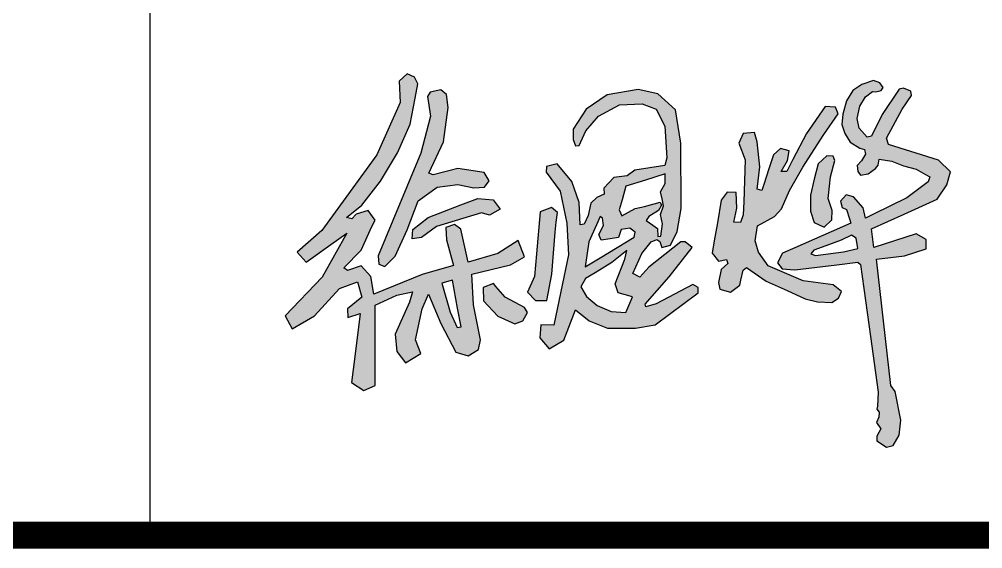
# Model space of a CAD drawing. Extents: x 1162612 to 1711260, y -157368 to 197905.
# Drawn here: x 1660903 to 1662672, y 126468 to 127440 of the extents above; entities that cross this region are included whole.
import ezdxf

# ---------------------------------------------------------------- set-up
doc = ezdxf.new("R2010")
doc.units = 0
doc.header["$LTSCALE"] = 1000
doc.header["$MEASUREMENT"] = 0
doc.layers.get('0').update_dxf_attribs({"linetype": 'CONTINUOUS'})
doc.layers.add('PP-PM-TK', color=7, linetype='CONTINUOUS')
doc.layers.add('PUB_TITLE', color=4, linetype='CONTINUOUS')

msp = doc.modelspace()

# ---------------------------------------------------------------- hatches: boundary and pattern name
h = msp.add_hatch(color=256)
h.paths.add_polyline_path([(1662439.7, 127038.1), (1662431.5, 127043.9), (1662412.4, 127034.8), (1662384.1, 127024.3), (1662362, 127016.2), (1662356.4, 127009.6), (1662365.3, 127006.5), (1662416.7, 127013.2), (1662443, 127019.5)], flags=16)
h.paths.add_polyline_path([(1662469.7, 127307.8), (1662476.2, 127307.2), (1662485.8, 127309.3), (1662489.4, 127314.7), (1662483.3, 127323.7), (1662471.8, 127327.7), (1662450.2, 127320.6), (1662433.9, 127309.5), (1662422.2, 127290.3), (1662415.3, 127266.2), (1662413.4, 127246.9), (1662419.1, 127230.6), (1662429.1, 127214.3), (1662446.3, 127203.3), (1662455, 127201), (1662456.7, 127192.6), (1662449.8, 127180.3), (1662441.8, 127171.6), (1662442.7, 127160.7), (1662447.7, 127154.2), (1662461.7, 127156.5), (1662475.1, 127165.9), (1662480.3, 127172.4), (1662482, 127183.5), (1662505.5, 127179.7), (1662526.9, 127170.8), (1662550.3, 127164.7), (1662567.4, 127155.3), (1662575.3, 127151), (1662572, 127141.7), (1662532.7, 127112.1), (1662471.8, 127082.3), (1662457, 127075), (1662452.4, 127093.7), (1662435.2, 127114), (1662421.6, 127117.6), (1662411.1, 127106.3), (1662414.3, 127094.8), (1662421.8, 127090.6), (1662427.3, 127073.9), (1662430, 127065.5), (1662327.2, 127020.5), (1662304.7, 127010.6), (1662295.4, 126993.2), (1662303.8, 126981.7), (1662327.4, 126980.3), (1662404.6, 126989.5), (1662442.6, 126994), (1662447.9, 126989.7), (1662466.3, 126857.4), (1662480.4, 126755.7), (1662478.9, 126729.7), (1662477.9, 126724), (1662482.3, 126719), (1662481.4, 126709.3), (1662477.1, 126699.7), (1662485, 126688.3), (1662477.9, 126674.8), (1662477.7, 126666.2), (1662495.3, 126654.4), (1662508, 126657.5), (1662518.7, 126676.7), (1662522.1, 126703.8), (1662511.5, 126756.7), (1662503.7, 126767.5), (1662477.1, 126999.8), (1662528.8, 127006), (1662568.5, 127018.4), (1662568.1, 127035.8), (1662549.9, 127046.1), (1662472.2, 127021.3), (1662468, 127055.2), (1662528, 127082.4), (1662588.5, 127109.9), (1662606.2, 127135.9), (1662612.8, 127160.3), (1662590.9, 127181.3), (1662499.5, 127210.2), (1662495.7, 127221.9), (1662524.5, 127274.9), (1662541.6, 127300.4), (1662540, 127308.2), (1662526.8, 127313.6), (1662519, 127311.8), (1662487.4, 127265.2), (1662467.7, 127225.5), (1662460.2, 127223.9), (1662445.5, 127240.1), (1662441.9, 127257.8), (1662446.6, 127280.9), (1662456.7, 127297.8)])
h.paths.add_polyline_path([(1662397.6, 127188.7), (1662386.1, 127189.3), (1662370, 127174.5), (1662363, 127146.3), (1662355.8, 127117.1), (1662356.1, 127087.9), (1662363, 127067), (1662380.9, 127058.5), (1662395.2, 127071.8), (1662395.8, 127088.8), (1662388.5, 127111.2), (1662392.4, 127150.8), (1662400.6, 127180.8)], flags=17)
h.paths.add_polyline_path([(1662258.3, 127215.1), (1662253.1, 127232.1), (1662232.6, 127230.2), (1662224.3, 127212.9), (1662235.8, 127182.3), (1662233.3, 127104.9), (1662232.6, 127081.2), (1662227.5, 127067.2), (1662215.3, 127067.9), (1662221, 127093.5), (1662219.2, 127122.3), (1662203, 127122.7), (1662192.2, 127108.3), (1662185, 127066.5), (1662179.3, 127033.4), (1662175.4, 127011), (1662187.1, 126995.8), (1662201.9, 126999.1), (1662204.1, 126991.9), (1662192.2, 126980.5), (1662186.8, 126956.7), (1662189.7, 126944.8), (1662209.1, 126939.4), (1662226.1, 126951.7), (1662228.2, 126961), (1662232.6, 126979.7), (1662238.7, 126984.1), (1662274.8, 126959.6), (1662313.4, 126941.9), (1662346.2, 126926.9), (1662368.9, 126921.4), (1662395.2, 126920.3), (1662407.5, 126927.9), (1662413.2, 126940.5), (1662397.7, 126952.8), (1662342.6, 126960), (1662278, 126987.5), (1662260.7, 127012.3), (1662254.2, 127033.2), (1662258.5, 127061), (1662289.6, 127078.3), (1662302.5, 127092.2), (1662317.5, 127125.6), (1662342, 127168.5), (1662362.8, 127201.2), (1662380.2, 127228.6), (1662406.9, 127266.5), (1662402, 127278.8), (1662383.2, 127279.8), (1662348.8, 127230.6), (1662323.8, 127182.5), (1662312.5, 127160.6), (1662302.3, 127160.4), (1662313.7, 127181), (1662317.1, 127198.5), (1662300.8, 127203.1), (1662288.1, 127191.4), (1662279.5, 127165.3), (1662270.1, 127136.8), (1662266.4, 127125.6), (1662258, 127128.1), (1662262.9, 127169.3)])
h.paths.add_polyline_path([(1662015.2, 126999.4), (1662018.5, 127015.8), (1661991, 126993.3), (1661960.6, 126974.8), (1661943, 126964.1), (1661934.4, 126948.6), (1661944.6, 126931), (1661964.3, 126914.6), (1661990.2, 126903.9), (1662016.8, 126901.5), (1662027.9, 126927.7), (1662029.2, 126930.7), (1662002.5, 126937.9), (1661997.1, 126954.7)], flags=16)
h.paths.add_polyline_path([(1662089.3, 127138.7), (1662089, 127156.4), (1662053, 127144.9), (1662017, 127133.5), (1662009.9, 127108.7), (1662004.5, 127090.1), (1662009.5, 127079), (1662034.1, 127093), (1662051.4, 127096.6), (1662080.1, 127104.1), (1662082.1, 127098.6), (1662076.9, 127088.8), (1662059.2, 127078.3), (1662054, 127070.8), (1662066.4, 127062), (1662075.2, 127055.8), (1662075.6, 127041.4), (1662081.4, 127042.1), (1662084.1, 127064.6), (1662080.8, 127081.6), (1662086, 127097.6), (1662083.4, 127110.3), (1662080.7, 127123.5)], flags=16)
h.paths.add_polyline_path([(1661974.3, 127074.9), (1661969.9, 127078.2), (1661963.1, 127063), (1661949.2, 127031.8), (1661945.3, 127006.4), (1661942.1, 126985.4), (1661969.9, 127002.2), (1662032, 127040), (1662033.9, 127049.2), (1662024.5, 127056.4), (1662008.4, 127053.9), (1662005.4, 127045), (1662003.6, 127039.2), (1661988.4, 127037.1), (1661971.4, 127034.8), (1661967.1, 127045.2), (1661975.6, 127061.4)], flags=16)
h.paths.add_polyline_path([(1661917.6, 127142), (1661890.9, 127174.6), (1661871.3, 127170.1), (1661870.8, 127159.5), (1661896.5, 127124.3), (1661908.5, 127065.6), (1661911.5, 127007.4), (1661897.5, 126940.1), (1661884.6, 126878.8), (1661860.8, 126879.3), (1661858.7, 126855.2), (1661876.3, 126835.1), (1661903, 126850.7), (1661924.6, 126906.9), (1661949.8, 126886.3), (1661983.5, 126873.3), (1662034.8, 126873.3), (1662070.5, 126879.3), (1662149.9, 126938.1), (1662149.6, 126947.6), (1662139.7, 126953.1), (1662072.3, 126917.8), (1662053.6, 126912.1), (1662052.6, 126917.1), (1662096.3, 126967.1), (1662138.9, 127020.9), (1662125.6, 127031.4), (1662117.8, 127031.4), (1662059, 126985.3), (1662042.6, 126966.7), (1662029.9, 126973.2), (1662046, 127010), (1662063.2, 127031.7), (1662073.6, 127036), (1662079.4, 127032.1), (1662082.9, 127021.2), (1662098.9, 127025.5), (1662110.9, 127050.7), (1662118.7, 127092.7), (1662117.9, 127212.5), (1662108.2, 127274), (1662075.5, 127303.3), (1662039.4, 127311.5), (1661982.8, 127301.3), (1661944.3, 127275), (1661919.9, 127238.4), (1661920, 127219.5), (1661924.4, 127207.5), (1661931.2, 127208.3), (1661943.5, 127235.6), (1661966.8, 127262.5), (1662005, 127283.1), (1662047.1, 127285.2), (1662072.4, 127275.4), (1662088.3, 127244.1), (1662092.1, 127185.8), (1662088.7, 127171.6), (1662033.3, 127163), (1662019.6, 127152.8), (1661995.1, 127149.8), (1661976.7, 127130.3), (1661977.1, 127119.1), (1661963.4, 127112.7), (1661952.6, 127102.8), (1661947.9, 127079.7), (1661940.2, 127063.8), (1661933.2, 127062.7), (1661931.4, 127103.9)])
h.paths.add_polyline_path([(1661891.6, 127085.4), (1661880.1, 127094.4), (1661859.3, 127086.6), (1661852.8, 127009.2), (1661849.3, 126967.8), (1661836.6, 126939.1), (1661850.9, 126924.1), (1661871.7, 126923.5), (1661880.8, 126972.2), (1661887.3, 127049.5), (1661888.8, 127067.9)])
h.paths.add_polyline_path([(1661773.9, 126955.1), (1661755.1, 126947.5), (1661755.4, 126923.2), (1661782, 126895.1), (1661812.8, 126881.1), (1661827.7, 126886.3), (1661836.1, 126901.5), (1661830.6, 126911.2), (1661795.3, 126930), (1661778.4, 126949.8)])
h.paths.add_polyline_path([(1661698.5, 126961), (1661679.2, 126955.6), (1661694.4, 126902.5), (1661707.4, 126874), (1661714.5, 126875.3), (1661708, 126909.9)], flags=16)
h.paths.add_polyline_path([(1661624.7, 127036.8), (1661626, 127054.2), (1661654, 127075.9), (1661714.2, 127099.2), (1661745.1, 127111.2), (1661773.1, 127108.4), (1661785.9, 127091.7), (1661766.5, 127080.5), (1661752, 127084.8), (1661669.1, 127059.8), (1661641.4, 127039.4)], flags=17)
h.paths.add_polyline_path([(1661687.8, 127302.3), (1661677.1, 127310.4), (1661657.8, 127306.6), (1661652.7, 127298.2), (1661658.4, 127262.3), (1661640.5, 127194.2), (1661589.2, 127070.9), (1661562.1, 127005.6), (1661563.1, 126990.4), (1661574.3, 126986.3), (1661593.3, 127005.3), (1661615.3, 127053.5), (1661635.3, 127106.7), (1661670.5, 127132), (1661708.3, 127137), (1661737.8, 127130.5), (1661757.5, 127131.7), (1661765.9, 127143.3), (1661756.6, 127159.1), (1661708.6, 127165.9), (1661663, 127154.6), (1661655.2, 127157.3), (1661681.8, 127215.2), (1661690.4, 127277.9)], flags=17)
h.paths.add_polyline_path([(1661628.6, 127333.6), (1661615.3, 127339.7), (1661600.6, 127326.4), (1661602.2, 127287.4), (1661559.9, 127191), (1661458.7, 127052.3), (1661413.2, 127012.5), (1661429.9, 126994.2), (1661475.4, 127026.8), (1661504.4, 127047.7), (1661459.4, 126966.7), (1661391.6, 126895.8), (1661404.4, 126871.9), (1661445.1, 126895.8), (1661491.3, 126946), (1661524, 126958), (1661532, 126930.1), (1661505.7, 126908.6), (1661506.5, 126892.6), (1661528.8, 126899.8), (1661519.2, 126820.9), (1661513.4, 126773), (1661536, 126758.8), (1661556.7, 126767.5), (1661556.7, 126915), (1661596.6, 126933.3), (1661624.9, 126939.5), (1661619.9, 126920.5), (1661593.6, 126861.9), (1661596.4, 126830.1), (1661612.1, 126809.4), (1661640.6, 126826.7), (1661630.5, 126851.8), (1661642.8, 126908.8), (1661654.6, 126935.6), (1661676.9, 126881.4), (1661704.8, 126828.9), (1661727.2, 126822.2), (1661746.2, 126834), (1661750.1, 126851.3), (1661737.3, 126916), (1661733.9, 126971.9), (1661804.9, 126989.2), (1661830.6, 127004.2), (1661819.4, 127033.8), (1661782, 127010.4), (1661727.2, 126994.2), (1661713.8, 127054.5), (1661702.1, 127063.4), (1661686.4, 127057.8), (1661687.5, 127034.9), (1661700.4, 126988.1), (1661642.8, 126971.3), (1661554, 126935.6), (1661548.9, 126968), (1661531.1, 126987.5), (1661505.9, 126979.1), (1661499.2, 126983.6), (1661531.1, 127016.5), (1661550.6, 127059.5), (1661556.8, 127071.4), (1661543.9, 127089.3), (1661521.6, 127082.6), (1661513.7, 127073.7), (1661503.7, 127076.4), (1661532.2, 127098.8), (1661566.3, 127142.9), (1661597.6, 127195), (1661621, 127247.5), (1661630, 127295.5), (1661634.8, 127321.4)])

# ---------------------------------------------------------------- linework, layer by layer
for p, q in [((1661615.3, 127339.7), (1661600.6, 127326.4)), ((1661600.6, 127326.4), (1661602.2, 127287.4)), ((1661628.6, 127333.6), (1661615.3, 127339.7)), ((1661634.8, 127321.4), (1661628.6, 127333.6)), ((1662471.8, 127327.7), (1662450.2, 127320.6)), ((1662483.3, 127323.7), (1662471.8, 127327.7)), ((1661630, 127295.5), (1661634.8, 127321.4)), ((1661677.1, 127310.4), (1661657.8, 127306.6)), ((1661687.8, 127302.3), (1661677.1, 127310.4)), ((1662039.4, 127311.5), (1661982.8, 127301.3)), ((1662075.5, 127303.3), (1662039.4, 127311.5)), ((1662433.9, 127309.5), (1662422.2, 127290.3)), ((1662450.2, 127320.6), (1662433.9, 127309.5)), ((1662476.2, 127307.2), (1662485.8, 127309.3)), ((1662489.4, 127314.7), (1662483.3, 127323.7)), ((1662485.8, 127309.3), (1662489.4, 127314.7)), ((1662519, 127311.8), (1662487.4, 127265.2)), ((1662526.8, 127313.6), (1662519, 127311.8)), ((1662540, 127308.2), (1662526.8, 127313.6)), ((1661621, 127247.5), (1661630, 127295.5)), ((1661657.8, 127306.6), (1661652.7, 127298.2)), ((1661652.7, 127298.2), (1661658.4, 127262.3)), ((1661690.4, 127277.9), (1661687.8, 127302.3)), ((1661982.8, 127301.3), (1661944.3, 127275)), ((1662108.2, 127274), (1662075.5, 127303.3)), ((1662446.6, 127280.9), (1662456.7, 127297.8)), ((1662456.7, 127297.8), (1662469.7, 127307.8)), ((1662469.7, 127307.8), (1662476.2, 127307.2)), ((1662524.5, 127274.9), (1662541.6, 127300.4)), ((1662541.6, 127300.4), (1662540, 127308.2)), ((1661602.2, 127287.4), (1661559.9, 127191)), ((1661681.8, 127215.2), (1661690.4, 127277.9)), ((1661944.3, 127275), (1661919.9, 127238.4)), ((1661966.8, 127262.5), (1662005, 127283.1)), ((1662005, 127283.1), (1662047.1, 127285.2)), ((1662047.1, 127285.2), (1662072.4, 127275.4)), ((1662072.4, 127275.4), (1662088.3, 127244.1)), ((1662117.9, 127212.5), (1662108.2, 127274)), ((1662383.2, 127279.8), (1662348.8, 127230.6)), ((1662402, 127278.8), (1662383.2, 127279.8)), ((1662406.9, 127266.5), (1662402, 127278.8)), ((1662422.2, 127290.3), (1662415.3, 127266.2)), ((1662441.9, 127257.8), (1662446.6, 127280.9)), ((1662495.7, 127221.9), (1662524.5, 127274.9)), ((1661658.4, 127262.3), (1661640.5, 127194.2)), ((1661943.5, 127235.6), (1661966.8, 127262.5)), ((1662380.2, 127228.6), (1662406.9, 127266.5)), ((1662415.3, 127266.2), (1662413.4, 127246.9)), ((1662445.5, 127240.1), (1662441.9, 127257.8)), ((1662487.4, 127265.2), (1662467.7, 127225.5)), ((1661597.6, 127195), (1661621, 127247.5)), ((1661919.9, 127238.4), (1661920, 127219.5)), ((1662088.3, 127244.1), (1662092.1, 127185.8)), ((1662413.4, 127246.9), (1662419.1, 127230.6)), ((1662460.2, 127223.9), (1662445.5, 127240.1)), ((1661931.2, 127208.3), (1661943.5, 127235.6)), ((1662232.6, 127230.2), (1662224.3, 127212.9)), ((1662253.1, 127232.1), (1662232.6, 127230.2)), ((1662258.3, 127215.1), (1662253.1, 127232.1)), ((1662348.8, 127230.6), (1662323.8, 127182.5)), ((1662362.8, 127201.2), (1662380.2, 127228.6)), ((1662419.1, 127230.6), (1662429.1, 127214.3)), ((1662467.7, 127225.5), (1662460.2, 127223.9)), ((1662499.5, 127210.2), (1662495.7, 127221.9)), ((1661655.2, 127157.3), (1661681.8, 127215.2)), ((1661920, 127219.5), (1661924.4, 127207.5)), ((1661924.4, 127207.5), (1661931.2, 127208.3)), ((1662118.7, 127092.7), (1662117.9, 127212.5)), ((1662224.3, 127212.9), (1662235.8, 127182.3)), ((1662262.9, 127169.3), (1662258.3, 127215.1)), ((1662300.8, 127203.1), (1662288.1, 127191.4)), ((1662317.1, 127198.5), (1662300.8, 127203.1)), ((1662429.1, 127214.3), (1662446.3, 127203.3)), ((1662446.3, 127203.3), (1662455, 127201)), ((1662590.9, 127181.3), (1662499.5, 127210.2)), ((1661559.9, 127191), (1661458.7, 127052.3)), ((1661566.3, 127142.9), (1661597.6, 127195)), ((1661640.5, 127194.2), (1661589.2, 127070.9)), ((1662092.1, 127185.8), (1662088.7, 127171.6)), ((1662288.1, 127191.4), (1662279.5, 127165.3)), ((1662313.7, 127181), (1662317.1, 127198.5)), ((1662342, 127168.5), (1662362.8, 127201.2)), ((1662386.1, 127189.3), (1662370, 127174.5)), ((1662397.6, 127188.7), (1662386.1, 127189.3)), ((1662400.6, 127180.8), (1662397.6, 127188.7)), ((1662456.7, 127192.6), (1662449.8, 127180.3)), ((1662455, 127201), (1662456.7, 127192.6)), ((1661871.3, 127170.1), (1661870.8, 127159.5)), ((1661890.9, 127174.6), (1661871.3, 127170.1)), ((1661917.6, 127142), (1661890.9, 127174.6)), ((1662088.7, 127171.6), (1662033.3, 127163)), ((1662235.8, 127182.3), (1662233.3, 127104.9)), ((1662258, 127128.1), (1662262.9, 127169.3)), ((1662302.3, 127160.4), (1662313.7, 127181)), ((1662323.8, 127182.5), (1662312.5, 127160.6)), ((1662317.5, 127125.6), (1662342, 127168.5)), ((1662370, 127174.5), (1662363, 127146.3)), ((1662392.4, 127150.8), (1662400.6, 127180.8)), ((1662449.8, 127180.3), (1662441.8, 127171.6)), ((1662441.8, 127171.6), (1662442.7, 127160.7)), ((1662475.1, 127165.9), (1662480.3, 127172.4)), ((1662480.3, 127172.4), (1662482, 127183.5)), ((1662482, 127183.5), (1662505.5, 127179.7)), ((1662505.5, 127179.7), (1662526.9, 127170.8)), ((1662526.9, 127170.8), (1662550.3, 127164.7)), ((1662612.8, 127160.3), (1662590.9, 127181.3)), ((1661663, 127154.6), (1661655.2, 127157.3)), ((1661708.6, 127165.9), (1661663, 127154.6)), ((1661756.6, 127159.1), (1661708.6, 127165.9)), ((1661765.9, 127143.3), (1661756.6, 127159.1)), ((1661870.8, 127159.5), (1661896.5, 127124.3)), ((1661995.1, 127149.8), (1661976.7, 127130.3)), ((1662019.6, 127152.8), (1661995.1, 127149.8)), ((1662033.3, 127163), (1662019.6, 127152.8)), ((1662089, 127156.4), (1662053, 127144.9)), ((1662089.3, 127138.7), (1662089, 127156.4)), ((1662279.5, 127165.3), (1662270.1, 127136.8)), ((1662312.5, 127160.6), (1662302.3, 127160.4)), ((1662388.5, 127111.2), (1662392.4, 127150.8)), ((1662442.7, 127160.7), (1662447.7, 127154.2)), ((1662447.7, 127154.2), (1662461.7, 127156.5)), ((1662461.7, 127156.5), (1662475.1, 127165.9)), ((1662550.3, 127164.7), (1662567.4, 127155.3)), ((1662567.4, 127155.3), (1662575.3, 127151)), ((1662575.3, 127151), (1662572, 127141.7)), ((1662606.2, 127135.9), (1662612.8, 127160.3)), ((1661532.2, 127098.8), (1661566.3, 127142.9)), ((1661635.3, 127106.7), (1661670.5, 127132)), ((1661670.5, 127132), (1661708.3, 127137)), ((1661708.3, 127137), (1661737.8, 127130.5)), ((1661757.5, 127131.7), (1661765.9, 127143.3)), ((1661931.4, 127103.9), (1661917.6, 127142)), ((1662017, 127133.5), (1662009.9, 127108.7)), ((1662053, 127144.9), (1662017, 127133.5)), ((1662080.7, 127123.5), (1662089.3, 127138.7)), ((1662270.1, 127136.8), (1662266.4, 127125.6)), ((1662363, 127146.3), (1662355.8, 127117.1)), ((1662572, 127141.7), (1662532.7, 127112.1)), ((1662588.5, 127109.9), (1662606.2, 127135.9)), ((1661737.8, 127130.5), (1661757.5, 127131.7)), ((1661896.5, 127124.3), (1661908.5, 127065.6)), ((1661977.1, 127119.1), (1661963.4, 127112.7)), ((1661976.7, 127130.3), (1661977.1, 127119.1)), ((1662083.4, 127110.3), (1662080.7, 127123.5)), ((1662203, 127122.7), (1662192.2, 127108.3)), ((1662219.2, 127122.3), (1662203, 127122.7)), ((1662221, 127093.5), (1662219.2, 127122.3)), ((1662266.4, 127125.6), (1662258, 127128.1)), ((1662302.5, 127092.2), (1662317.5, 127125.6)), ((1662355.8, 127117.1), (1662356.1, 127087.9)), ((1662421.6, 127117.6), (1662411.1, 127106.3)), ((1662435.2, 127114), (1662421.6, 127117.6)), ((1661503.7, 127076.4), (1661532.2, 127098.8)), ((1661615.3, 127053.5), (1661635.3, 127106.7)), ((1661654, 127075.9), (1661714.2, 127099.2)), ((1661714.2, 127099.2), (1661745.1, 127111.2)), ((1661745.1, 127111.2), (1661773.1, 127108.4)), ((1661773.1, 127108.4), (1661785.9, 127091.7)), ((1661933.2, 127062.7), (1661931.4, 127103.9)), ((1661952.6, 127102.8), (1661947.9, 127079.7)), ((1661963.4, 127112.7), (1661952.6, 127102.8)), ((1662009.9, 127108.7), (1662004.5, 127090.1)), ((1662034.1, 127093), (1662051.4, 127096.6)), ((1662051.4, 127096.6), (1662080.1, 127104.1)), ((1662082.1, 127098.6), (1662076.9, 127088.8)), ((1662080.1, 127104.1), (1662082.1, 127098.6)), ((1662080.8, 127081.6), (1662086, 127097.6)), ((1662086, 127097.6), (1662083.4, 127110.3)), ((1662192.2, 127108.3), (1662185, 127066.5)), ((1662233.3, 127104.9), (1662232.6, 127081.2)), ((1662395.8, 127088.8), (1662388.5, 127111.2)), ((1662411.1, 127106.3), (1662414.3, 127094.8)), ((1662452.4, 127093.7), (1662435.2, 127114)), ((1662532.7, 127112.1), (1662471.8, 127082.3)), ((1662528, 127082.4), (1662588.5, 127109.9)), ((1661521.6, 127082.6), (1661513.7, 127073.7)), ((1661543.9, 127089.3), (1661521.6, 127082.6)), ((1661556.8, 127071.4), (1661543.9, 127089.3)), ((1661752, 127084.8), (1661669.1, 127059.8)), ((1661766.5, 127080.5), (1661752, 127084.8)), ((1661785.9, 127091.7), (1661766.5, 127080.5)), ((1661859.3, 127086.6), (1661852.8, 127009.2)), ((1661880.1, 127094.4), (1661859.3, 127086.6)), ((1661891.6, 127085.4), (1661880.1, 127094.4)), ((1661888.8, 127067.9), (1661891.6, 127085.4)), ((1661947.9, 127079.7), (1661940.2, 127063.8)), ((1662004.5, 127090.1), (1662009.5, 127079)), ((1662009.5, 127079), (1662034.1, 127093)), ((1662076.9, 127088.8), (1662059.2, 127078.3)), ((1662084.1, 127064.6), (1662080.8, 127081.6)), ((1662110.9, 127050.7), (1662118.7, 127092.7)), ((1662215.3, 127067.9), (1662221, 127093.5)), ((1662232.6, 127081.2), (1662227.5, 127067.2)), ((1662289.6, 127078.3), (1662302.5, 127092.2)), ((1662356.1, 127087.9), (1662363, 127067)), ((1662395.2, 127071.8), (1662395.8, 127088.8)), ((1662414.3, 127094.8), (1662421.8, 127090.6)), ((1662421.8, 127090.6), (1662427.3, 127073.9)), ((1662457, 127075), (1662452.4, 127093.7)), ((1662471.8, 127082.3), (1662457, 127075)), ((1662468, 127055.2), (1662528, 127082.4)), ((1661513.7, 127073.7), (1661503.7, 127076.4)), ((1661550.6, 127059.5), (1661556.8, 127071.4)), ((1661589.2, 127070.9), (1661562.1, 127005.6)), ((1661626, 127054.2), (1661654, 127075.9)), ((1661702.1, 127063.4), (1661686.4, 127057.8)), ((1661713.8, 127054.5), (1661702.1, 127063.4)), ((1661887.3, 127049.5), (1661888.8, 127067.9)), ((1661908.5, 127065.6), (1661911.5, 127007.4)), ((1661940.2, 127063.8), (1661933.2, 127062.7)), ((1661963.1, 127063), (1661949.2, 127031.8)), ((1661969.9, 127078.2), (1661963.1, 127063)), ((1661967.1, 127045.2), (1661975.6, 127061.4)), ((1661974.3, 127074.9), (1661969.9, 127078.2)), ((1661975.6, 127061.4), (1661974.3, 127074.9)), ((1662059.2, 127078.3), (1662054, 127070.8)), ((1662054, 127070.8), (1662066.4, 127062)), ((1662066.4, 127062), (1662075.2, 127055.8)), ((1662081.4, 127042.1), (1662084.1, 127064.6)), ((1662185, 127066.5), (1662179.3, 127033.4)), ((1662227.5, 127067.2), (1662215.3, 127067.9)), ((1662258.5, 127061), (1662289.6, 127078.3)), ((1662430, 127065.5), (1662327.2, 127020.5)), ((1662363, 127067), (1662380.9, 127058.5)), ((1662380.9, 127058.5), (1662395.2, 127071.8)), ((1662427.3, 127073.9), (1662430, 127065.5)), ((1661458.7, 127052.3), (1661413.2, 127012.5)), ((1661504.4, 127047.7), (1661459.4, 126966.7)), ((1661475.4, 127026.8), (1661504.4, 127047.7)), ((1661504.4, 127047.7), (1661504.4, 127047.7)), ((1661531.1, 127016.5), (1661550.6, 127059.5)), ((1661593.3, 127005.3), (1661615.3, 127053.5)), ((1661624.7, 127036.8), (1661626, 127054.2)), ((1661669.1, 127059.8), (1661641.4, 127039.4)), ((1661686.4, 127057.8), (1661687.5, 127034.9)), ((1661727.2, 126994.2), (1661713.8, 127054.5)), ((1661880.8, 126972.2), (1661887.3, 127049.5)), ((1661971.4, 127034.8), (1661967.1, 127045.2)), ((1662005.4, 127045), (1662003.6, 127039.2)), ((1662008.4, 127053.9), (1662005.4, 127045)), ((1662024.5, 127056.4), (1662008.4, 127053.9)), ((1662033.9, 127049.2), (1662024.5, 127056.4)), ((1662032, 127040), (1662033.9, 127049.2)), ((1662075.2, 127055.8), (1662075.6, 127041.4)), ((1662098.9, 127025.5), (1662110.9, 127050.7)), ((1662254.2, 127033.2), (1662258.5, 127061)), ((1662431.5, 127043.9), (1662412.4, 127034.8)), ((1662439.7, 127038.1), (1662431.5, 127043.9)), ((1662472.2, 127021.3), (1662468, 127055.2)), ((1662549.9, 127046.1), (1662472.2, 127021.3)), ((1662568.1, 127035.8), (1662549.9, 127046.1)), ((1661429.9, 126994.2), (1661475.4, 127026.8)), ((1661641.4, 127039.4), (1661624.7, 127036.8)), ((1661687.5, 127034.9), (1661700.4, 126988.1)), ((1661819.4, 127033.8), (1661782, 127010.4)), ((1661830.6, 127004.2), (1661819.4, 127033.8)), ((1661949.2, 127031.8), (1661945.3, 127006.4)), ((1661969.9, 127002.2), (1662032, 127040)), ((1661988.4, 127037.1), (1661971.4, 127034.8)), ((1662003.6, 127039.2), (1661988.4, 127037.1)), ((1662046, 127010), (1662063.2, 127031.7)), ((1662117.8, 127031.4), (1662059, 126985.3)), ((1662063.2, 127031.7), (1662073.6, 127036)), ((1662073.6, 127036), (1662079.4, 127032.1)), ((1662075.6, 127041.4), (1662081.4, 127042.1)), ((1662079.4, 127032.1), (1662082.9, 127021.2)), ((1662125.6, 127031.4), (1662117.8, 127031.4)), ((1662138.9, 127020.9), (1662125.6, 127031.4)), ((1662179.3, 127033.4), (1662175.4, 127011)), ((1662260.7, 127012.3), (1662254.2, 127033.2)), ((1662412.4, 127034.8), (1662384.1, 127024.3)), ((1662443, 127019.5), (1662439.7, 127038.1)), ((1662568.5, 127018.4), (1662568.1, 127035.8)), ((1661413.2, 127012.5), (1661429.9, 126994.2)), ((1661499.2, 126983.6), (1661531.1, 127016.5)), ((1661782, 127010.4), (1661727.2, 126994.2)), ((1661852.8, 127009.2), (1661849.3, 126967.8)), ((1662018.5, 127015.8), (1661991, 126993.3)), ((1662015.2, 126999.4), (1662018.5, 127015.8)), ((1662029.9, 126973.2), (1662046, 127010)), ((1662082.9, 127021.2), (1662098.9, 127025.5)), ((1662096.3, 126967.1), (1662138.9, 127020.9)), ((1662175.4, 127011), (1662187.1, 126995.8)), ((1662278, 126987.5), (1662260.7, 127012.3)), ((1662304.7, 127010.6), (1662295.4, 126993.2)), ((1662327.2, 127020.5), (1662304.7, 127010.6)), ((1662362, 127016.2), (1662356.4, 127009.6)), ((1662356.4, 127009.6), (1662365.3, 127006.5)), ((1662384.1, 127024.3), (1662362, 127016.2)), ((1662365.3, 127006.5), (1662416.7, 127013.2)), ((1662416.7, 127013.2), (1662443, 127019.5)), ((1662528.8, 127006), (1662568.5, 127018.4)), ((1661562.1, 127005.6), (1661563.1, 126990.4)), ((1661563.1, 126990.4), (1661574.3, 126986.3)), ((1661574.3, 126986.3), (1661593.3, 127005.3)), ((1661804.9, 126989.2), (1661830.6, 127004.2)), ((1661911.5, 127007.4), (1661897.5, 126940.1)), ((1661945.3, 127006.4), (1661942.1, 126985.4)), ((1661942.1, 126985.4), (1661969.9, 127002.2)), ((1661991, 126993.3), (1661960.6, 126974.8)), ((1661997.1, 126954.7), (1662015.2, 126999.4)), ((1662187.1, 126995.8), (1662201.9, 126999.1)), ((1662204.1, 126991.9), (1662192.2, 126980.5)), ((1662201.9, 126999.1), (1662204.1, 126991.9)), ((1662295.4, 126993.2), (1662303.8, 126981.7)), ((1662404.6, 126989.5), (1662442.6, 126994)), ((1662442.6, 126994), (1662447.9, 126989.7)), ((1662477.1, 126999.8), (1662528.8, 127006)), ((1662503.7, 126767.5), (1662477.1, 126999.8)), ((1661505.9, 126979.1), (1661499.2, 126983.6)), ((1661531.1, 126987.5), (1661505.9, 126979.1)), ((1661548.9, 126968), (1661531.1, 126987.5)), ((1661700.4, 126988.1), (1661642.8, 126971.3)), ((1661733.9, 126971.9), (1661804.9, 126989.2)), ((1661960.6, 126974.8), (1661943, 126964.1)), ((1662042.6, 126966.7), (1662029.9, 126973.2)), ((1662059, 126985.3), (1662042.6, 126966.7)), ((1662192.2, 126980.5), (1662186.8, 126956.7)), ((1662228.2, 126961), (1662232.6, 126979.7)), ((1662232.6, 126979.7), (1662238.7, 126984.1)), ((1662238.7, 126984.1), (1662274.8, 126959.6)), ((1662342.6, 126960), (1662278, 126987.5)), ((1662303.8, 126981.7), (1662327.4, 126980.3)), ((1662327.4, 126980.3), (1662404.6, 126989.5)), ((1662447.9, 126989.7), (1662466.3, 126857.4)), ((1661459.4, 126966.7), (1661391.6, 126895.8)), ((1661491.3, 126946), (1661524, 126958)), ((1661524, 126958), (1661532, 126930.1)), ((1661554, 126935.6), (1661548.9, 126968)), ((1661642.8, 126971.3), (1661554, 126935.6)), ((1661698.5, 126961), (1661679.2, 126955.6)), ((1661679.2, 126955.6), (1661694.4, 126902.5)), ((1661708, 126909.9), (1661698.5, 126961)), ((1661737.3, 126916), (1661733.9, 126971.9)), ((1661773.9, 126955.1), (1661755.1, 126947.5)), ((1661778.4, 126949.8), (1661773.9, 126955.1)), ((1661849.3, 126967.8), (1661836.6, 126939.1)), ((1661871.7, 126923.5), (1661880.8, 126972.2)), ((1661943, 126964.1), (1661934.4, 126948.6)), ((1662052.6, 126917.1), (1662096.3, 126967.1)), ((1662186.8, 126956.7), (1662189.7, 126944.8)), ((1662226.1, 126951.7), (1662228.2, 126961)), ((1662274.8, 126959.6), (1662313.4, 126941.9)), ((1662397.7, 126952.8), (1662342.6, 126960)), ((1661445.1, 126895.8), (1661491.3, 126946)), ((1661596.6, 126933.3), (1661624.9, 126939.5)), ((1661624.9, 126939.5), (1661619.9, 126920.5)), ((1661755.1, 126947.5), (1661755.4, 126923.2)), ((1661795.3, 126930), (1661778.4, 126949.8)), ((1661836.6, 126939.1), (1661850.9, 126924.1)), ((1661897.5, 126940.1), (1661884.6, 126878.8)), ((1661934.4, 126948.6), (1661944.6, 126931)), ((1662002.5, 126937.9), (1661997.1, 126954.7)), ((1662029.2, 126930.7), (1662002.5, 126937.9)), ((1662070.5, 126879.3), (1662149.9, 126938.1)), ((1662139.7, 126953.1), (1662072.3, 126917.8)), ((1662149.6, 126947.6), (1662139.7, 126953.1)), ((1662149.9, 126938.1), (1662149.6, 126947.6)), ((1662189.7, 126944.8), (1662209.1, 126939.4)), ((1662209.1, 126939.4), (1662226.1, 126951.7)), ((1662313.4, 126941.9), (1662346.2, 126926.9)), ((1662413.2, 126940.5), (1662397.7, 126952.8)), ((1662407.5, 126927.9), (1662413.2, 126940.5)), ((1661532, 126930.1), (1661505.7, 126908.6)), ((1661556.7, 126915), (1661596.6, 126933.3)), ((1661619.9, 126920.5), (1661593.6, 126861.9)), ((1661642.8, 126908.8), (1661654.6, 126935.6)), ((1661654.6, 126935.6), (1661676.9, 126881.4)), ((1661755.4, 126923.2), (1661782, 126895.1)), ((1661830.6, 126911.2), (1661795.3, 126930)), ((1661850.9, 126924.1), (1661871.7, 126923.5)), ((1661944.6, 126931), (1661964.3, 126914.6)), ((1662016.8, 126901.5), (1662027.9, 126927.7)), ((1662027.9, 126927.7), (1662029.2, 126930.7)), ((1662346.2, 126926.9), (1662368.9, 126921.4)), ((1662368.9, 126921.4), (1662395.2, 126920.3)), ((1662395.2, 126920.3), (1662407.5, 126927.9)), ((1661505.7, 126908.6), (1661506.5, 126892.6)), ((1661556.7, 126767.5), (1661556.7, 126915)), ((1661630.5, 126851.8), (1661642.8, 126908.8)), ((1661694.4, 126902.5), (1661707.4, 126874)), ((1661714.5, 126875.3), (1661708, 126909.9)), ((1661750.1, 126851.3), (1661737.3, 126916)), ((1661836.1, 126901.5), (1661830.6, 126911.2)), ((1661903, 126850.7), (1661924.6, 126906.9)), ((1661924.6, 126906.9), (1661949.8, 126886.3)), ((1661964.3, 126914.6), (1661990.2, 126903.9)), ((1661990.2, 126903.9), (1662016.8, 126901.5)), ((1662053.6, 126912.1), (1662052.6, 126917.1)), ((1662072.3, 126917.8), (1662053.6, 126912.1)), ((1661391.6, 126895.8), (1661404.4, 126871.9)), ((1661404.4, 126871.9), (1661445.1, 126895.8)), ((1661506.5, 126892.6), (1661528.8, 126899.8)), ((1661528.8, 126899.8), (1661519.2, 126820.9)), ((1661782, 126895.1), (1661812.8, 126881.1)), ((1661812.8, 126881.1), (1661827.7, 126886.3)), ((1661827.7, 126886.3), (1661836.1, 126901.5)), ((1661949.8, 126886.3), (1661983.5, 126873.3)), ((1661676.9, 126881.4), (1661704.8, 126828.9)), ((1661707.4, 126874), (1661714.5, 126875.3)), ((1661860.8, 126879.3), (1661858.7, 126855.2)), ((1661884.6, 126878.8), (1661860.8, 126879.3)), ((1661983.5, 126873.3), (1662034.8, 126873.3)), ((1662034.8, 126873.3), (1662070.5, 126879.3)), ((1661593.6, 126861.9), (1661596.4, 126830.1)), ((1661640.6, 126826.7), (1661630.5, 126851.8)), ((1661746.2, 126834), (1661750.1, 126851.3)), ((1661858.7, 126855.2), (1661876.3, 126835.1)), ((1661876.3, 126835.1), (1661903, 126850.7)), ((1662466.3, 126857.4), (1662480.4, 126755.7)), ((1661727.2, 126822.2), (1661746.2, 126834)), ((1661519.2, 126820.9), (1661513.4, 126773)), ((1661596.4, 126830.1), (1661612.1, 126809.4)), ((1661612.1, 126809.4), (1661640.6, 126826.7)), ((1661704.8, 126828.9), (1661727.2, 126822.2)), ((1661513.4, 126773), (1661536, 126758.8)), ((1661536, 126758.8), (1661556.7, 126767.5)), ((1662511.5, 126756.7), (1662503.7, 126767.5)), ((1662480.4, 126755.7), (1662478.9, 126729.7)), ((1662522.1, 126703.8), (1662511.5, 126756.7)), ((1662478.9, 126729.7), (1662477.9, 126724)), ((1662481.4, 126709.3), (1662477.1, 126699.7)), ((1662477.9, 126724), (1662482.3, 126719)), ((1662482.3, 126719), (1662481.4, 126709.3)), ((1662477.1, 126699.7), (1662485, 126688.3)), ((1662518.7, 126676.7), (1662522.1, 126703.8)), ((1662477.9, 126674.8), (1662477.7, 126666.2)), ((1662485, 126688.3), (1662477.9, 126674.8)), ((1662508, 126657.5), (1662518.7, 126676.7)), ((1662477.7, 126666.2), (1662495.3, 126654.4)), ((1662495.3, 126654.4), (1662508, 126657.5))]:
    msp.add_line(p, q)
at = {"layer": 'PP-PM-TK', "color": 4, "const_width": 20}
msp.add_lwpolyline([(1657443.3, 126493), (1662943.3, 126493)], dxfattribs=at)
at = {"layer": 'PUB_TITLE', "color": 4}
for p, q in [((1661143.3, 126493), (1661143.3, 133493)), ((1657443.3, 126493), (1662943.3, 126493))]:
    msp.add_line(p, q, dxfattribs=at)
at = {"layer": 'PUB_TITLE', "color": 4, "const_width": 50}
msp.add_lwpolyline([(1657443.3, 126493), (1662943.3, 126493)], dxfattribs=at)

doc.saveas('drawing.dxf')
